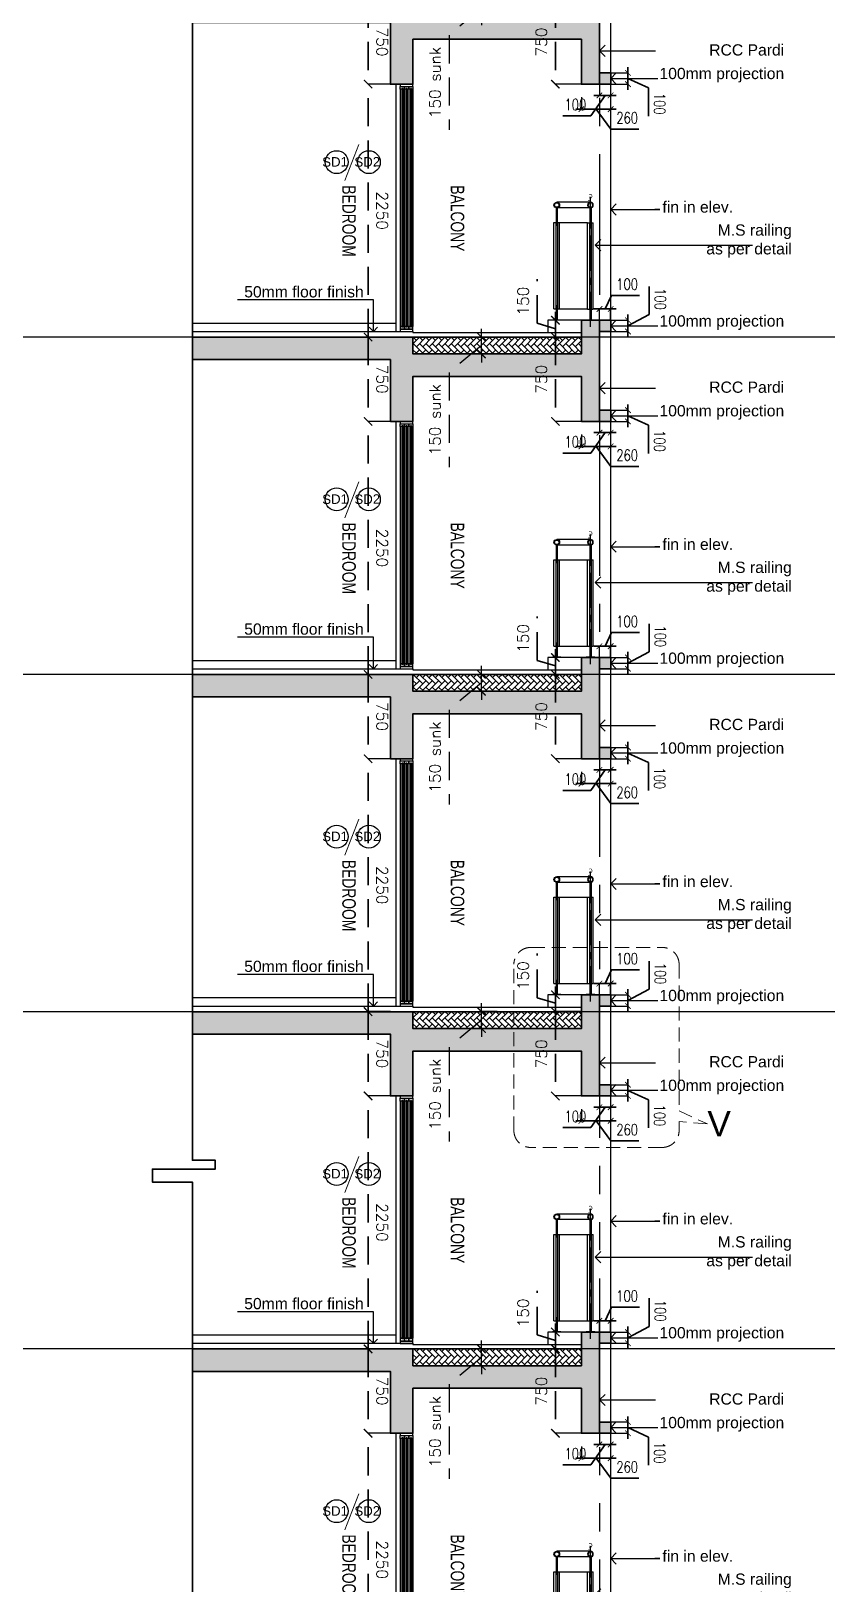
# Model space of a CAD drawing. Header units: millimetres. Extents: x 1066295 to 1300022, y -5734212 to -5454663.
# Drawn here: x 1117602 to 1124686, y -5640083 to -5626271 of the extents above; entities that cross this region are included whole.
import ezdxf
from ezdxf.enums import TextEntityAlignment as Align

# ---------------------------------------------------------------- set-up
doc = ezdxf.new("R2010")
doc.units = ezdxf.units.MM
doc.header["$LTSCALE"] = 1000
doc.header["$MEASUREMENT"] = 0
for name, pattern in [('AUDIT_D_120904163729-0', [0]), ('T9_PROFILE SECTIONS$0$AUDIT_D_120904163729-0', [0]), ('T9_PROFILE SECTIONS$0$CENTER', [2, 1.25, -0.25, 0.25, -0.25]), ('T9_PROFILE SECTIONS$0$HIDDEN', [0.375, 0.25, -0.125]), ('T9_PROFILE SECTIONS$0$HIDDEN2', [0.1875, 0.125, -0.0625]), ('T9_PROFILE SECTIONS$0$PHANTOM2', [1.25, 0.625, -0.125, 0.125, -0.125, 0.125, -0.125]), ('T9_PROFILE SECTIONS$0$T10(T7 IS SIMILAR BUT MIRROR) - DIMENSION & TEXTING$0$HIDDEN', [0.375, 0.25, -0.125]), ('T9_PROFILE SECTIONS$0$T8_PROFILE SECTIONS$0$HIDDEN', [0.375, 0.25, -0.125])]:
    doc.linetypes.add(name, pattern=pattern)
doc.layers.get('0').update_dxf_attribs({"linetype": 'AUDIT_D_120904163729-0'})
for name, color, linetype in [('T9_PROFILE SECTIONS$0$a-alu frame', 4, 'Continuous'), ('T9_PROFILE SECTIONS$0$A-BUILDING LINE TURNS HERE', 252, 'T9_PROFILE SECTIONS$0$PHANTOM2'), ('T9_PROFILE SECTIONS$0$A-DIM', 2, 'Continuous'), ('T9_PROFILE SECTIONS$0$a-ele', 8, 'Continuous'), ('T9_PROFILE SECTIONS$0$A-SUNK SLAB', 251, 'T9_PROFILE SECTIONS$0$AUDIT_D_120904163729-0'), ('T9_PROFILE SECTIONS$0$a-window', 5, 'Continuous'), ('T9_PROFILE SECTIONS$0$DETAIL TEXT', 84, 'T9_PROFILE SECTIONS$0$HIDDEN'), ('T9_PROFILE SECTIONS$0$Elev 01', 8, 'Continuous'), ('T9_PROFILE SECTIONS$0$ELEV 5', 8, 'Continuous'), ('T9_PROFILE SECTIONS$0$F.F.L', 36, 'Continuous'), ('T9_PROFILE SECTIONS$0$GLASS', 5, 'Continuous'), ('T9_PROFILE SECTIONS$0$HATCH 150', 8, 'Continuous'), ('T9_PROFILE SECTIONS$0$Leader', 2, 'T9_PROFILE SECTIONS$0$AUDIT_D_120904163729-0'), ('T9_PROFILE SECTIONS$0$LEVEL', 7, 'Continuous'), ('T9_PROFILE SECTIONS$0$T10(T7 IS SIMILAR BUT MIRROR) - DIMENSION & TEXTING$0$A-DIMENSIONS', 2, 'T9_PROFILE SECTIONS$0$T10(T7 IS SIMILAR BUT MIRROR) - DIMENSION & TEXTING$0$HIDDEN'), ('T9_PROFILE SECTIONS$0$TEXT ROOM', 7, 'Continuous'), ('T9_PROFILE SECTIONS$0$TYPICAL UNITS$0$a-door-no', 104, 'Continuous')]:
    doc.layers.add(name, color=color, linetype=linetype)
for name, color, linetype, lineweight in [('T9_PROFILE SECTIONS$0$A-DIMENSION', 2, 'Continuous', 35), ('T9_PROFILE SECTIONS$0$A-SLAB', 3, 'Continuous', 35), ('T9_PROFILE SECTIONS$0$a-Text', 4, 'Continuous', 0), ('T9_PROFILE SECTIONS$0$R0-18-10-2014-T1-1st Podium Floor Plan$0$Text', 7, 'Continuous', 0), ('T9_PROFILE SECTIONS$0$T8_PROFILE SECTIONS$0$A-DIMENSION', 2, 'Continuous', 35)]:
    doc.layers.add(name, color=color, linetype=linetype, lineweight=lineweight)
doc.styles.add('T9_PROFILE SECTIONS$0$arial', font='sanss___.ttf')
doc.styles.add('T9_PROFILE SECTIONS$0$ARIAL ARROW', font='arial.ttf')
doc.styles.add('T9_PROFILE SECTIONS$0$CLUSTER A- TOILET DETAIL$0$texts', font='simplex.shx', dxfattribs={"width": 0.75})
doc.styles.add('T9_PROFILE SECTIONS$0$Romans 1', font='romans.shx', dxfattribs={"height": 100})
doc.styles.add('T9_PROFILE SECTIONS$0$RSP_TXT 500', font='swisscl.ttf', dxfattribs={"height": 250})
doc.styles.add('T9_PROFILE SECTIONS$0$T8_PROFILE SECTIONS$0$Romans 1', font='romans.shx', dxfattribs={"height": 100})
doc.styles.add('T9_PROFILE SECTIONS$0$TYPICAL UNITS$0$LODHA STANDERD', font='sanss___.ttf')
doc.dimstyles.new('T9_PROFILE SECTIONS$0$ALPINE S', dxfattribs={"dimscale": 0, "dimtxt": 100, "dimasz": 75, "dimexe": 0, "dimexo": 0, "dimgap": 75, "dimtad": 1, "dimdec": 0, "dimzin": 0, "dimdsep": 46, "dimtxsty": 'T9_PROFILE SECTIONS$0$Romans 1', "dimblk": 'T9_PROFILE SECTIONS$0$_ArchTick', "dimcen": 0.09, "dimclrd": 256, "dimclre": 256, "dimclrt": 7, "dimadec": 0, "dimazin": 0, "dimtfac": 1, "dimtdec": 0, "dimtofl": 0, "dimtmove": 1, "dimatfit": 0, "dimldrblk": 'T9_PROFILE SECTIONS$0$_Open90', "dimfxl": 1, "dimtolj": 1, "dimtzin": 0, "dimarcsym": 0})
doc.dimstyles.new('T9_PROFILE SECTIONS$0$T8_PROFILE SECTIONS$0$ALPINE S', dxfattribs={"dimscale": 0, "dimtxt": 100, "dimasz": 75, "dimexe": 0, "dimexo": 0, "dimgap": 75, "dimtad": 1, "dimdec": 0, "dimzin": 0, "dimdsep": 46, "dimtxsty": 'T9_PROFILE SECTIONS$0$T8_PROFILE SECTIONS$0$Romans 1', "dimblk": 'T9_PROFILE SECTIONS$0$T8_PROFILE SECTIONS$0$_ArchTick', "dimcen": 0.09, "dimclrd": 256, "dimclre": 256, "dimclrt": 7, "dimadec": 0, "dimazin": 0, "dimtfac": 1, "dimtdec": 0, "dimtofl": 0, "dimtmove": 1, "dimatfit": 0, "dimldrblk": 'T9_PROFILE SECTIONS$0$T8_PROFILE SECTIONS$0$_Open90', "dimfxl": 1, "dimtolj": 1, "dimtzin": 0, "dimarcsym": 0})

# ---------------------------------------------------------------- blocks, each defined once
blk = doc.blocks.new('T9_PROFILE SECTIONS$0$A$C04612184')
at = {"layer": 'T9_PROFILE SECTIONS$0$LEVEL', "color": 8, "linetype": 'T9_PROFILE SECTIONS$0$HIDDEN2', "ltscale": 5}
for p, q in [((89.8181, 62.915), (-67.8271, 62.915)), ((89.8181, 56.915), (-67.8271, 56.915)), ((89.8181, 53.915), (-67.8271, 53.915))]:
    blk.add_line(p, q, dxfattribs=at)
at = {"layer": 'T9_PROFILE SECTIONS$0$LEVEL', "color": 1, "linetype": 'T9_PROFILE SECTIONS$0$HIDDEN2', "ltscale": 5}
blk.add_line((89.8181, 59.915), (-67.8271, 59.915), dxfattribs=at)
blk = doc.blocks.new('T9_PROFILE SECTIONS$0$_ArchTick')
at = {"color": 0, "linetype": 'ByBlock', "const_width": 0.15}
blk.add_lwpolyline([(-0.5, -0.5), (0.5, 0.5)], dxfattribs=at)
blk = doc.blocks.new('T9_PROFILE SECTIONS$0$window with railing')
at = {"layer": 'T9_PROFILE SECTIONS$0$a-ele'}
blk.add_lwpolyline([(-11245, -340864), (-11245, -338664)], dxfattribs=at)
at = {"layer": 'T9_PROFILE SECTIONS$0$a-window', "color": 250}
for p, q in [((-11395, -338709), (-11395, -340819)), ((-11382, -338709), (-11382, -340819)), ((-11372, -338709), (-11372, -340819))]:
    blk.add_line(p, q, dxfattribs=at)
at = {"layer": 'T9_PROFILE SECTIONS$0$a-window', "color": 1}
for p, q in [((-11357, -338709), (-11357, -340819)), ((-11320, -338709), (-11320, -340819)), ((-11320, -338709), (-11320, -340819)), ((-11282, -338709), (-11282, -340819))]:
    blk.add_line(p, q, dxfattribs=at)
at = {"layer": 'T9_PROFILE SECTIONS$0$a-window', "color": 5}
for p, q in [((-11344, -338709), (-11344, -340819)), ((-11334, -338709), (-11334, -340819)), ((-11307, -338709), (-11307, -340819)), ((-11297, -338709), (-11297, -340819))]:
    blk.add_line(p, q, dxfattribs=at)
at = {"layer": 'T9_PROFILE SECTIONS$0$a-window', "color": 4}
for points in [[(-11395, -338684), (-11395, -338664), (-11282, -338664), (-11282, -338684)], [(-11372, -338709), (-11357, -338709), (-11357, -338684), (-11395, -338684), (-11395, -338709), (-11382, -338709), (-11382, -338703), (-11372, -338703)], [(-11334, -338709), (-11320, -338709), (-11320, -338684), (-11357, -338684), (-11357, -338709), (-11344, -338709), (-11344, -338703), (-11334, -338703)], [(-11297, -338709), (-11282, -338709), (-11282, -338684), (-11320, -338684), (-11320, -338709), (-11307, -338709), (-11307, -338703), (-11297, -338703)], [(-11372, -340819), (-11357, -340819), (-11357, -340844), (-11395, -340844), (-11395, -340819), (-11382, -340819), (-11382, -340825), (-11372, -340825)], [(-11395, -340864), (-11395, -340844), (-11282, -340844), (-11282, -340864)], [(-11334, -340819), (-11320, -340819), (-11320, -340844), (-11357, -340844), (-11357, -340819), (-11344, -340819), (-11344, -340825), (-11334, -340825)], [(-11297, -340819), (-11282, -340819), (-11282, -340844), (-11320, -340844), (-11320, -340819), (-11307, -340819), (-11307, -340825), (-11297, -340825)]]:
    blk.add_lwpolyline(points, close=True, dxfattribs=at)
blk = doc.blocks.new('T9_PROFILE SECTIONS$0$A$C6E3644B4')
at = {"layer": 'T9_PROFILE SECTIONS$0$A-DIM', "ltscale": 0.7}
h = blk.add_hatch(color=8, dxfattribs=at)
edge = h.paths.add_edge_path()
edge.add_arc((0, 1025), 25, 0, 360)
edge = h.paths.add_edge_path(flags=17)
edge.add_arc((0, 1025), 20, 0, 360)
for points in [[(6, 869), (-6, 869), (-6, 844), (6, 844)], [(6, 130), (-6, 130), (-6, 105), (6, 105)]]:
    blk.add_hatch(color=8, dxfattribs=at).paths.add_polyline_path(points)
for p, q in [((-5, 1000), (-5, 868)), ((5, 1000), (5, 868)), ((25, 868), (-25, 868)), ((-25, 100), (-25, 868)), ((25, 100), (25, 868)), ((25, 100), (-25, 100)), ((-5, 100), (-5, 5)), ((5, 100), (5, 5))]:
    blk.add_line(p, q, dxfattribs=at)
at = {"layer": 'T9_PROFILE SECTIONS$0$A-DIM', "color": 5, "linetype": 'T9_PROFILE SECTIONS$0$CENTER', "ltscale": 0.25}
blk.add_line((0, -59), (0, 1095), dxfattribs=at)
at = {"layer": 'T9_PROFILE SECTIONS$0$A-DIM', "ltscale": 0.7}
blk.add_lwpolyline([(38, 5), (-38, 5), (-38, 0), (38, 0)], close=True, dxfattribs=at)
for radius in [25, 20]:
    blk.add_circle((0, 1025), radius, dxfattribs=at)
at = {"layer": 'T9_PROFILE SECTIONS$0$GLASS', "ltscale": 0.7}
for points in [[(-6, 868), (-6, 844), (6, 844), (6, 868)], [(-6, 105), (6, 105), (6, 868), (-6, 868)], [(-6, 130), (-6, 105), (6, 105), (6, 130)]]:
    blk.add_lwpolyline(points, close=True, dxfattribs=at)
at = {"layer": 'T9_PROFILE SECTIONS$0$DETAIL TEXT', "color": 0, "char_height": 40, "width": 489.25, "attachment_point": 1, "style": 'T9_PROFILE SECTIONS$0$arial'}
for s, insert in [('{\\fCalibri|b0|i0|c0|p34;C}', (-18, 1123)), ('{\\fCalibri|b0|i0|c0|p34;L}', (-3, 1101))]:
    blk.add_mtext(s, dxfattribs=dict(at, insert=insert))
blk = doc.blocks.new('*D218')
at = {"layer": 'T9_PROFILE SECTIONS$0$A-DIMENSION', "linetype": 'T9_PROFILE SECTIONS$0$HIDDEN', "lineweight": -2, "transparency": 16777216}
for p, q in [((1323372, -5676244), (1323372, -5676045)), ((1325622, -5676244), (1325622, -5676045))]:
    blk.add_line(p, q, dxfattribs=at)
at = {"layer": 'T9_PROFILE SECTIONS$0$A-DIMENSION', "linetype": 'T9_PROFILE SECTIONS$0$HIDDEN', "transparency": 16777216}
blk.add_line((1323372, -5676045), (1325622, -5676045), dxfattribs=at)
at = {"layer": 'T9_PROFILE SECTIONS$0$A-DIMENSION', "linetype": 'ByBlock', "transparency": 16777216, "xscale": 75, "yscale": 75, "zscale": 75, "rotation": 180}
blk.add_blockref('T9_PROFILE SECTIONS$0$_ArchTick', (1323372, -5676045), dxfattribs=at)
at = {"layer": 'T9_PROFILE SECTIONS$0$A-DIMENSION', "linetype": 'ByBlock', "transparency": 16777216, "xscale": 75, "yscale": 75, "zscale": 75}
blk.add_blockref('T9_PROFILE SECTIONS$0$_ArchTick', (1325622, -5676045), dxfattribs=at)
at = {"layer": 'T9_PROFILE SECTIONS$0$A-DIMENSION', "color": 7, "linetype": 'ByBlock', "transparency": 16777216, "insert": (1324497, -5676170), "char_height": 100, "attachment_point": 5, "rotation": 180, "style": 'T9_PROFILE SECTIONS$0$Romans 1'}
blk.add_mtext('\\A1;2250', dxfattribs=at)
blk = doc.blocks.new('T9_PROFILE SECTIONS$0$_Open90')
at = {"color": 0, "linetype": 'ByBlock', "lineweight": -2}
for p, q in [((0, 0), (-1, 0)), ((-0.5, 0.5), (0, 0)), ((0, 0), (-0.5, -0.5))]:
    blk.add_line(p, q, dxfattribs=at)
blk = doc.blocks.new('*D219')
at = {"layer": 'T9_PROFILE SECTIONS$0$A-DIMENSION', "linetype": 'T9_PROFILE SECTIONS$0$HIDDEN', "lineweight": -2, "transparency": 16777216}
for p, q in [((1322622, -5676244), (1322622, -5676045)), ((1323372, -5676244), (1323372, -5676045))]:
    blk.add_line(p, q, dxfattribs=at)
at = {"layer": 'T9_PROFILE SECTIONS$0$A-DIMENSION', "linetype": 'T9_PROFILE SECTIONS$0$HIDDEN', "transparency": 16777216}
blk.add_line((1323372, -5676045), (1322622, -5676045), dxfattribs=at)
at = {"layer": 'T9_PROFILE SECTIONS$0$A-DIMENSION', "linetype": 'ByBlock', "transparency": 16777216, "xscale": 75, "yscale": 75, "zscale": 75, "rotation": 180}
blk.add_blockref('T9_PROFILE SECTIONS$0$_ArchTick', (1322622, -5676045), dxfattribs=at)
at = {"layer": 'T9_PROFILE SECTIONS$0$A-DIMENSION', "linetype": 'ByBlock', "transparency": 16777216, "xscale": 75, "yscale": 75, "zscale": 75}
blk.add_blockref('T9_PROFILE SECTIONS$0$_ArchTick', (1323372, -5676045), dxfattribs=at)
at = {"layer": 'T9_PROFILE SECTIONS$0$A-DIMENSION', "color": 7, "linetype": 'ByBlock', "transparency": 16777216, "insert": (1322997, -5676170), "char_height": 100, "attachment_point": 5, "rotation": 180, "style": 'T9_PROFILE SECTIONS$0$Romans 1'}
blk.add_mtext('\\A1;750', dxfattribs=at)
blk = doc.blocks.new('T9_PROFILE SECTIONS$0$TYPICAL UNITS$0$B-flat-33')
at = {"layer": 'T9_PROFILE SECTIONS$0$TYPICAL UNITS$0$a-door-no'}
blk.add_ellipse((14108, 1402), major_axis=(0, -181), ratio=0.999989, dxfattribs=at)
at = {"layer": 'T9_PROFILE SECTIONS$0$TYPICAL UNITS$0$a-door-no', "style": 'T9_PROFILE SECTIONS$0$TYPICAL UNITS$0$LODHA STANDERD', "oblique": 0, "width": 0.999989}
blk.add_attdef('OP1', text='', height=150, rotation=0.7592, dxfattribs=at).set_placement((14117, 1332), align=Align.CENTER)
blk = doc.blocks.new('*D220')
at = {"layer": 'T9_PROFILE SECTIONS$0$A-DIMENSION', "linetype": 'T9_PROFILE SECTIONS$0$HIDDEN', "lineweight": -2, "transparency": 16777216}
for p, q in [((1322622, -5677944), (1322622, -5677712)), ((1323372, -5677944), (1323372, -5677712))]:
    blk.add_line(p, q, dxfattribs=at)
at = {"layer": 'T9_PROFILE SECTIONS$0$A-DIMENSION', "linetype": 'T9_PROFILE SECTIONS$0$HIDDEN', "transparency": 16777216}
blk.add_line((1323372, -5677712), (1322622, -5677712), dxfattribs=at)
at = {"layer": 'T9_PROFILE SECTIONS$0$A-DIMENSION', "linetype": 'ByBlock', "transparency": 16777216, "xscale": 75, "yscale": 75, "zscale": 75, "rotation": 180}
blk.add_blockref('T9_PROFILE SECTIONS$0$_ArchTick', (1322622, -5677712), dxfattribs=at)
at = {"layer": 'T9_PROFILE SECTIONS$0$A-DIMENSION', "linetype": 'ByBlock', "transparency": 16777216, "xscale": 75, "yscale": 75, "zscale": 75}
blk.add_blockref('T9_PROFILE SECTIONS$0$_ArchTick', (1323372, -5677712), dxfattribs=at)
at = {"layer": 'T9_PROFILE SECTIONS$0$A-DIMENSION', "color": 7, "linetype": 'ByBlock', "transparency": 16777216, "insert": (1322997, -5677587), "char_height": 100, "attachment_point": 5, "style": 'T9_PROFILE SECTIONS$0$Romans 1'}
blk.add_mtext('\\A1;750', dxfattribs=at)
blk = doc.blocks.new('T9_PROFILE SECTIONS$0$T8_PROFILE SECTIONS$0$_ArchTick')
at = {"color": 0, "linetype": 'ByBlock', "const_width": 0.15}
blk.add_lwpolyline([(-0.5, -0.5), (0.5, 0.5)], dxfattribs=at)
blk = doc.blocks.new('*D221')
at = {"layer": 'T9_PROFILE SECTIONS$0$T8_PROFILE SECTIONS$0$A-DIMENSION', "linetype": 'T9_PROFILE SECTIONS$0$T8_PROFILE SECTIONS$0$HIDDEN', "lineweight": -2, "transparency": 16777216}
for p, q in [((1323522, -5678104), (1323622, -5678104)), ((1323522, -5678204), (1323622, -5678204))]:
    blk.add_line(p, q, dxfattribs=at)
at = {"layer": 'T9_PROFILE SECTIONS$0$T8_PROFILE SECTIONS$0$A-DIMENSION', "linetype": 'T9_PROFILE SECTIONS$0$T8_PROFILE SECTIONS$0$HIDDEN', "transparency": 16777216}
for p, q in [((1323622, -5678104), (1323622, -5678054)), ((1323622, -5678204), (1323622, -5678104)), ((1323622, -5678154), (1323743, -5678212)), ((1323622, -5678204), (1323622, -5678254)), ((1323743, -5678212), (1323743, -5678491))]:
    blk.add_line(p, q, dxfattribs=at)
at = {"layer": 'T9_PROFILE SECTIONS$0$T8_PROFILE SECTIONS$0$A-DIMENSION', "linetype": 'ByBlock', "transparency": 16777216, "xscale": 50, "yscale": 50, "zscale": 50}
for p, rotation in [((1323622, -5678104), 270), ((1323622, -5678204), 90.00000000000001)]:
    blk.add_blockref('T9_PROFILE SECTIONS$0$T8_PROFILE SECTIONS$0$_ArchTick', p, dxfattribs=dict(at, rotation=rotation))
at = {"layer": 'T9_PROFILE SECTIONS$0$T8_PROFILE SECTIONS$0$A-DIMENSION', "color": 7, "linetype": 'ByBlock', "transparency": 16777216, "insert": (1323843, -5678351), "char_height": 100, "attachment_point": 5, "rotation": 270, "style": 'T9_PROFILE SECTIONS$0$CLUSTER A- TOILET DETAIL$0$texts'}
blk.add_mtext('\\A1;100', dxfattribs=at)
blk = doc.blocks.new('T9_PROFILE SECTIONS$0$T8_PROFILE SECTIONS$0$_Open90')
at = {"color": 0, "linetype": 'ByBlock', "lineweight": -2}
for p, q in [((0, 0), (-1, 0)), ((-0.5, 0.5), (0, 0)), ((0, 0), (-0.5, -0.5))]:
    blk.add_line(p, q, dxfattribs=at)
blk = doc.blocks.new('*D222')
at = {"layer": 'T9_PROFILE SECTIONS$0$T8_PROFILE SECTIONS$0$A-DIMENSION', "linetype": 'T9_PROFILE SECTIONS$0$T8_PROFILE SECTIONS$0$HIDDEN', "lineweight": -2, "transparency": 16777216}
for p, q in [((1323422, -5678204), (1323422, -5678358)), ((1323522, -5678204), (1323522, -5678358))]:
    blk.add_line(p, q, dxfattribs=at)
at = {"layer": 'T9_PROFILE SECTIONS$0$T8_PROFILE SECTIONS$0$A-DIMENSION', "linetype": 'T9_PROFILE SECTIONS$0$T8_PROFILE SECTIONS$0$HIDDEN', "transparency": 16777216}
for p, q in [((1323422, -5678358), (1323372, -5678358)), ((1323522, -5678358), (1323422, -5678358)), ((1323472, -5678358), (1323572, -5678546)), ((1323522, -5678358), (1323572, -5678358)), ((1323572, -5678546), (1323851, -5678546))]:
    blk.add_line(p, q, dxfattribs=at)
at = {"layer": 'T9_PROFILE SECTIONS$0$T8_PROFILE SECTIONS$0$A-DIMENSION', "linetype": 'ByBlock', "transparency": 16777216, "xscale": 50, "yscale": 50, "zscale": 50}
blk.add_blockref('T9_PROFILE SECTIONS$0$T8_PROFILE SECTIONS$0$_ArchTick', (1323422, -5678358), dxfattribs=at)
at = {"layer": 'T9_PROFILE SECTIONS$0$T8_PROFILE SECTIONS$0$A-DIMENSION', "linetype": 'ByBlock', "transparency": 16777216, "xscale": 50, "yscale": 50, "zscale": 50, "rotation": 180}
blk.add_blockref('T9_PROFILE SECTIONS$0$T8_PROFILE SECTIONS$0$_ArchTick', (1323522, -5678358), dxfattribs=at)
at = {"layer": 'T9_PROFILE SECTIONS$0$T8_PROFILE SECTIONS$0$A-DIMENSION', "color": 7, "linetype": 'ByBlock', "transparency": 16777216, "insert": (1323711, -5678646), "char_height": 100, "attachment_point": 5, "rotation": 180, "style": 'T9_PROFILE SECTIONS$0$CLUSTER A- TOILET DETAIL$0$texts'}
blk.add_mtext('\\A1;100', dxfattribs=at)
blk = doc.blocks.new('*D223')
at = {"layer": 'T9_PROFILE SECTIONS$0$T8_PROFILE SECTIONS$0$A-DIMENSION', "linetype": 'T9_PROFILE SECTIONS$0$T8_PROFILE SECTIONS$0$HIDDEN', "transparency": 16777216}
for p, q in [((1322340, -5678029), (1322340, -5677750)), ((1322522, -5678154), (1322340, -5678029)), ((1322522, -5678104), (1322522, -5678054)), ((1322522, -5678204), (1322522, -5678104)), ((1322522, -5678204), (1322522, -5678254))]:
    blk.add_line(p, q, dxfattribs=at)
at = {"layer": 'T9_PROFILE SECTIONS$0$T8_PROFILE SECTIONS$0$A-DIMENSION', "linetype": 'T9_PROFILE SECTIONS$0$T8_PROFILE SECTIONS$0$HIDDEN', "lineweight": -2, "transparency": 16777216}
for p, q in [((1322622, -5678104), (1322522, -5678104)), ((1322622, -5678204), (1322522, -5678204))]:
    blk.add_line(p, q, dxfattribs=at)
at = {"layer": 'T9_PROFILE SECTIONS$0$T8_PROFILE SECTIONS$0$A-DIMENSION', "linetype": 'ByBlock', "transparency": 16777216, "xscale": 50, "yscale": 50, "zscale": 50}
for p, rotation in [((1322522, -5678104), 270), ((1322522, -5678204), 90.00000000000001)]:
    blk.add_blockref('T9_PROFILE SECTIONS$0$T8_PROFILE SECTIONS$0$_ArchTick', p, dxfattribs=dict(at, rotation=rotation))
at = {"layer": 'T9_PROFILE SECTIONS$0$T8_PROFILE SECTIONS$0$A-DIMENSION', "color": 7, "linetype": 'ByBlock', "transparency": 16777216, "insert": (1322440, -5677890), "char_height": 100, "attachment_point": 5, "rotation": 270, "style": 'T9_PROFILE SECTIONS$0$CLUSTER A- TOILET DETAIL$0$texts'}
blk.add_mtext('\\A1;100', dxfattribs=at)
blk = doc.blocks.new('*D224')
at = {"layer": 'T9_PROFILE SECTIONS$0$T8_PROFILE SECTIONS$0$A-DIMENSION', "linetype": 'T9_PROFILE SECTIONS$0$T8_PROFILE SECTIONS$0$HIDDEN', "lineweight": -2, "transparency": 16777216}
for p, q in [((1322622, -5678204), (1322622, -5678358)), ((1322722, -5678204), (1322722, -5678358))]:
    blk.add_line(p, q, dxfattribs=at)
at = {"layer": 'T9_PROFILE SECTIONS$0$T8_PROFILE SECTIONS$0$A-DIMENSION', "linetype": 'T9_PROFILE SECTIONS$0$T8_PROFILE SECTIONS$0$HIDDEN', "transparency": 16777216}
for p, q in [((1322622, -5678358), (1322572, -5678358)), ((1322672, -5678358), (1322588, -5678540)), ((1322622, -5678358), (1322722, -5678358)), ((1322722, -5678358), (1322772, -5678358)), ((1322588, -5678540), (1322309, -5678540))]:
    blk.add_line(p, q, dxfattribs=at)
at = {"layer": 'T9_PROFILE SECTIONS$0$T8_PROFILE SECTIONS$0$A-DIMENSION', "linetype": 'ByBlock', "transparency": 16777216, "xscale": 50, "yscale": 50, "zscale": 50}
blk.add_blockref('T9_PROFILE SECTIONS$0$T8_PROFILE SECTIONS$0$_ArchTick', (1322622, -5678358), dxfattribs=at)
at = {"layer": 'T9_PROFILE SECTIONS$0$T8_PROFILE SECTIONS$0$A-DIMENSION', "linetype": 'ByBlock', "transparency": 16777216, "xscale": 50, "yscale": 50, "zscale": 50, "rotation": 180}
blk.add_blockref('T9_PROFILE SECTIONS$0$T8_PROFILE SECTIONS$0$_ArchTick', (1322722, -5678358), dxfattribs=at)
at = {"layer": 'T9_PROFILE SECTIONS$0$T8_PROFILE SECTIONS$0$A-DIMENSION', "color": 7, "linetype": 'ByBlock', "transparency": 16777216, "insert": (1322448, -5678640), "char_height": 100, "attachment_point": 5, "rotation": 180, "style": 'T9_PROFILE SECTIONS$0$CLUSTER A- TOILET DETAIL$0$texts'}
blk.add_mtext('\\A1;100', dxfattribs=at)
blk = doc.blocks.new('*D216')
at = {"layer": 'T9_PROFILE SECTIONS$0$A-DIMENSION', "linetype": 'T9_PROFILE SECTIONS$0$HIDDEN', "transparency": 16777216}
for p, q in [((1323447, -5677712), (1323496, -5677550)), ((1323496, -5677550), (1323888, -5677550)), ((1323372, -5677712), (1323297, -5677712)), ((1323372, -5677712), (1323522, -5677712)), ((1323522, -5677712), (1323597, -5677712))]:
    blk.add_line(p, q, dxfattribs=at)
at = {"layer": 'T9_PROFILE SECTIONS$0$A-DIMENSION', "linetype": 'T9_PROFILE SECTIONS$0$HIDDEN', "lineweight": -2, "transparency": 16777216}
for p, q in [((1323372, -5677944), (1323372, -5677712)), ((1323522, -5677944), (1323522, -5677712))]:
    blk.add_line(p, q, dxfattribs=at)
at = {"layer": 'T9_PROFILE SECTIONS$0$A-DIMENSION', "linetype": 'ByBlock', "transparency": 16777216, "xscale": 75, "yscale": 75, "zscale": 75}
blk.add_blockref('T9_PROFILE SECTIONS$0$_ArchTick', (1323372, -5677712), dxfattribs=at)
at = {"layer": 'T9_PROFILE SECTIONS$0$A-DIMENSION', "linetype": 'ByBlock', "transparency": 16777216, "xscale": 75, "yscale": 75, "zscale": 75, "rotation": 180}
blk.add_blockref('T9_PROFILE SECTIONS$0$_ArchTick', (1323522, -5677712), dxfattribs=at)
at = {"layer": 'T9_PROFILE SECTIONS$0$A-DIMENSION', "color": 7, "linetype": 'ByBlock', "transparency": 16777216, "insert": (1323692, -5677425), "char_height": 100, "attachment_point": 5, "style": 'T9_PROFILE SECTIONS$0$Romans 1'}
blk.add_mtext('\\A1;150', dxfattribs=at)
blk = doc.blocks.new('*D217')
at = {"layer": 'T9_PROFILE SECTIONS$0$T10(T7 IS SIMILAR BUT MIRROR) - DIMENSION & TEXTING$0$A-DIMENSIONS', "lineweight": -2, "transparency": 16777216}
for p, q in [((1323057, -5676766), (1322216, -5676766)), ((1323297, -5677054), (1323057, -5676766)), ((1323222, -5677054), (1323147, -5677054)), ((1323222, -5677054), (1323372, -5677054)), ((1323372, -5677054), (1323447, -5677054))]:
    blk.add_line(p, q, dxfattribs=at)
at = {"layer": 'T9_PROFILE SECTIONS$0$T10(T7 IS SIMILAR BUT MIRROR) - DIMENSION & TEXTING$0$A-DIMENSIONS', "linetype": 'T9_PROFILE SECTIONS$0$HIDDEN', "lineweight": -2, "transparency": 16777216}
for p, q in [((1323222, -5677194), (1323222, -5677054)), ((1323372, -5677194), (1323372, -5677054))]:
    blk.add_line(p, q, dxfattribs=at)
at = {"layer": 'T9_PROFILE SECTIONS$0$T10(T7 IS SIMILAR BUT MIRROR) - DIMENSION & TEXTING$0$A-DIMENSIONS', "linetype": 'ByBlock', "lineweight": -2, "transparency": 16777216, "xscale": 75, "yscale": 75, "zscale": 75}
blk.add_blockref('T9_PROFILE SECTIONS$0$_ArchTick', (1323222, -5677054), dxfattribs=at)
at = {"layer": 'T9_PROFILE SECTIONS$0$T10(T7 IS SIMILAR BUT MIRROR) - DIMENSION & TEXTING$0$A-DIMENSIONS', "linetype": 'ByBlock', "lineweight": -2, "transparency": 16777216, "xscale": 75, "yscale": 75, "zscale": 75, "rotation": 180}
blk.add_blockref('T9_PROFILE SECTIONS$0$_ArchTick', (1323372, -5677054), dxfattribs=at)
at = {"layer": 'T9_PROFILE SECTIONS$0$T10(T7 IS SIMILAR BUT MIRROR) - DIMENSION & TEXTING$0$A-DIMENSIONS', "color": 7, "linetype": 'ByBlock', "transparency": 16777216, "insert": (1322636, -5676641), "char_height": 100, "attachment_point": 5, "style": 'T9_PROFILE SECTIONS$0$Romans 1', "bg_fill": 3, "box_fill_scale": 1.25, "bg_fill_color": 256, "bg_fill_true_color": 13158600, "bg_fill_transparency": 0}
blk.add_mtext('\\A1;150 sunk', dxfattribs=at)
blk = doc.blocks.new('*D225')
at = {"layer": 'T9_PROFILE SECTIONS$0$T8_PROFILE SECTIONS$0$A-DIMENSION', "linetype": 'T9_PROFILE SECTIONS$0$T8_PROFILE SECTIONS$0$HIDDEN', "transparency": 16777216}
for p, q in [((1325400, -5677944), (1325400, -5677894)), ((1325400, -5678204), (1325400, -5677944)), ((1325400, -5678074), (1325222, -5678205)), ((1325222, -5678205), (1325222, -5678498)), ((1325400, -5678204), (1325400, -5678254))]:
    blk.add_line(p, q, dxfattribs=at)
at = {"layer": 'T9_PROFILE SECTIONS$0$T8_PROFILE SECTIONS$0$A-DIMENSION', "linetype": 'T9_PROFILE SECTIONS$0$T8_PROFILE SECTIONS$0$HIDDEN', "lineweight": -2, "transparency": 16777216}
for p, q in [((1325505, -5677944), (1325400, -5677944)), ((1325505, -5678204), (1325400, -5678204))]:
    blk.add_line(p, q, dxfattribs=at)
at = {"layer": 'T9_PROFILE SECTIONS$0$T8_PROFILE SECTIONS$0$A-DIMENSION', "linetype": 'ByBlock', "transparency": 16777216, "xscale": 50, "yscale": 50, "zscale": 50}
for p, rotation in [((1325400, -5677944), 270), ((1325400, -5678204), 90.00000000000001)]:
    blk.add_blockref('T9_PROFILE SECTIONS$0$T8_PROFILE SECTIONS$0$_ArchTick', p, dxfattribs=dict(at, rotation=rotation))
at = {"layer": 'T9_PROFILE SECTIONS$0$T8_PROFILE SECTIONS$0$A-DIMENSION', "color": 7, "linetype": 'ByBlock', "transparency": 16777216, "insert": (1325322, -5678351), "char_height": 100, "attachment_point": 5, "rotation": 270, "style": 'T9_PROFILE SECTIONS$0$CLUSTER A- TOILET DETAIL$0$texts'}
blk.add_mtext('\\A1;260', dxfattribs=at)
blk = doc.blocks.new('T9_PROFILE SECTIONS$0$87i')
at = {"layer": 'T9_PROFILE SECTIONS$0$A-SUNK SLAB', "linetype": 'ByBlock'}
h = blk.add_hatch(dxfattribs=at)
h.set_pattern_fill('AR-HBONE', color=256, scale=10, angle=-90)
h.set_pattern_definition([(45, (-2e-09, 3890.655), (8e-15, 56.5685425), [120, -40]), (135, (28.284, 3918.94), (8e-15, 56.5685425), [120, -40])])
h.paths.add_polyline_path([(1323221.8, -5677944.4), (1323221.8, -5676444.4), (1323371.8, -5676444.4), (1323371.8, -5677944.4)])
at = {"layer": 'T9_PROFILE SECTIONS$0$Elev 01', "ltscale": 0.7}
for points in [[(1323651.8, -5677730.3), (1323626.8, -5677730.3), (1323626.8, -5677718.3), (1323651.8, -5677718.3)], [(1324390.5, -5677730.3), (1324365.5, -5677730.3), (1324365.5, -5677718.3), (1324390.5, -5677718.3)]]:
    blk.add_hatch(color=8, dxfattribs=at).paths.add_polyline_path(points)
h = blk.add_hatch(color=8, dxfattribs=at)
edge = h.paths.add_edge_path(flags=16)
edge.add_arc((1324546.8, -5677724.4), 20, -540, -180, ccw=False)
edge = h.paths.add_edge_path()
edge.add_arc((1324546.8, -5677724.4), 25, -540, -180, ccw=False)
at = {"layer": 'T9_PROFILE SECTIONS$0$HATCH 150'}
h = blk.add_hatch(color=8, dxfattribs=at)
h.dxf.hatch_style = 1
h.paths.add_polyline_path([(1323521.8, -5677944.4), (1323371.8, -5677944.4), (1323221.8, -5677944.4), (1323221.8, -5676444.4), (1323371.8, -5676444.4), (1323371.8, -5674481), (1323171.8, -5674481), (1323171.8, -5676244.4), (1322621.8, -5676244.4), (1322621.8, -5676444.4), (1323021.8, -5676444.4), (1323021.8, -5677944.4), (1322621.8, -5677944.4), (1322621.8, -5678104.4), (1323521.8, -5678104.4)])
h = blk.add_hatch(dxfattribs=at)
h.set_pattern_fill('AR-SAND', color=8, scale=10, angle=-90)
h.set_pattern_definition([(37.5, (-7656.884, 3890.655), (-0.62993358, 19.26823769), [0, -15.2, 0, -17, 0, -16.25]), (7.5, (-7656.884, 3890.655), (17.69776705, 28.22146065), [0, -8.2, 0, -13.7, 0, -5.25]), (327.5, (-7669.184, 3890.655), (31.141418618, 0.056590535), [0, -5, 0, -18, 0, -23.5]), (317.5, (-7669.184, 3890.655), (30.06126605, 8.77675565), [0, -2.5, 0, -11.8, 0, -13.5])])
h.paths.add_polyline_path([(1322721.8, -5678104.4), (1322721.8, -5678204.4), (1322621.8, -5678204.4), (1322621.8, -5678104.4)])
h.paths.add_polyline_path([(1323421.8, -5678104.4), (1323421.8, -5678204.4), (1323521.8, -5678204.4), (1323521.8, -5678104.4)])
at = {"layer": 'T9_PROFILE SECTIONS$0$A-SLAB', "linetype": 'ByBlock'}
for points in [[(1323521.8, -5677944.4), (1323371.8, -5677944.4), (1323221.8, -5677944.4), (1323221.8, -5676444.4), (1323371.8, -5676444.4), (1323371.8, -5674481), (1323171.8, -5674481), (1323171.8, -5676244.4), (1322621.8, -5676244.4), (1322621.8, -5676444.4), (1323021.8, -5676444.4), (1323021.8, -5677944.4), (1322621.8, -5677944.4), (1322621.8, -5678104.4), (1323521.8, -5678104.4)], [(1322721.8, -5678104.4), (1322721.8, -5678204.4), (1322621.8, -5678204.4), (1322621.8, -5678104.4)], [(1323421.8, -5678104.4), (1323421.8, -5678204.4), (1323521.8, -5678204.4), (1323521.8, -5678104.4)]]:
    blk.add_lwpolyline(points, close=True, dxfattribs=at)
at = {"layer": 'T9_PROFILE SECTIONS$0$A-SUNK SLAB', "linetype": 'ByBlock'}
blk.add_lwpolyline([(1323221.8, -5677944.4), (1323221.8, -5676444.4), (1323371.8, -5676444.4), (1323371.8, -5677944.4)], close=True, dxfattribs=at)
at = {"layer": 'T9_PROFILE SECTIONS$0$Elev 01', "ltscale": 0.7}
for p, q in [((1323622.2, -5677719.4), (1323526.8, -5677719.4)), ((1323622.2, -5677729.4), (1323526.8, -5677729.4)), ((1323622.2, -5677699.4), (1324390.2, -5677699.4)), ((1323622.2, -5677699.4), (1323622.2, -5677749.4)), ((1323622.2, -5677749.4), (1324390.2, -5677749.4)), ((1323622.2, -5677749.4), (1323622.2, -5677999.4)), ((1324390.2, -5677699.4), (1324390.2, -5677749.4)), ((1324521.9, -5677719.4), (1324390.2, -5677719.4)), ((1324521.9, -5677729.4), (1324390.2, -5677729.4)), ((1324390.2, -5677749.4), (1324390.2, -5677999.4)), ((1324521.8, -5678024.4), (1324521.8, -5677724.4)), ((1324571.8, -5678024.4), (1324571.8, -5677724.4))]:
    blk.add_line(p, q, dxfattribs=at)
at = {"layer": 'T9_PROFILE SECTIONS$0$Elev 01', "linetype": 'ByBlock'}
blk.add_lwpolyline([(1323521.8, -5677944.4), (1323521.8, -5677644.4), (1323411.8, -5677644.4)], dxfattribs=at)
at = {"layer": 'T9_PROFILE SECTIONS$0$Elev 01', "ltscale": 0.7}
for points in [[(1323526.8, -5677686.9), (1323526.8, -5677761.9), (1323521.8, -5677761.9), (1323521.8, -5677686.9)], [(1323626.8, -5677730.3), (1323626.8, -5677718.3), (1324390.2, -5677718.3), (1324390.2, -5677730.3)], [(1323651.8, -5677730.3), (1323626.8, -5677730.3), (1323626.8, -5677718.3), (1323651.8, -5677718.3)], [(1324390.2, -5677730.3), (1324365.5, -5677730.3), (1324365.5, -5677718.3), (1324390.2, -5677718.3)]]:
    blk.add_lwpolyline(points, close=True, dxfattribs=at)
for radius in [25, 20]:
    blk.add_circle((1324546.8, -5677724.4), radius, dxfattribs=at)
at = {"layer": 'T9_PROFILE SECTIONS$0$ELEV 5', "ltscale": 0.7}
for p, q in [((1322721.8, -5678204.4), (1323421.8, -5678204.4)), ((1323521.8, -5678204.4), (1325621.8, -5678204.4))]:
    blk.add_line(p, q, dxfattribs=at)
at = {"layer": 'T9_PROFILE SECTIONS$0$F.F.L', "linetype": 'Continuous', "ltscale": 0.1}
blk.add_lwpolyline([(1323421.8, -5674481), (1323421.8, -5676444.4), (1323411.8, -5676444.4), (1323411.8, -5677944.4)], dxfattribs=at)
at = {"layer": 'T9_PROFILE SECTIONS$0$F.F.L', "color": 8, "linetype": 'Continuous', "ltscale": 0.1}
blk.add_lwpolyline([(1323496.8, -5674481), (1323496.8, -5676294.4)], dxfattribs=at)
at = {"layer": 'T9_PROFILE SECTIONS$0$R0-18-10-2014-T1-1st Podium Floor Plan$0$Text'}
blk.add_line((1324764, -5675838.8), (1325083.8, -5675962), dxfattribs=at)
at = {"layer": 'T9_PROFILE SECTIONS$0$T10(T7 IS SIMILAR BUT MIRROR) - DIMENSION & TEXTING$0$A-DIMENSIONS', "linetype": 'ByBlock'}
blk.add_lwpolyline([(1323411.8, -5677944.4), (1323521.8, -5677944.4), (1323521.8, -5678104.4)], dxfattribs=at)
at = {"layer": 'T9_PROFILE SECTIONS$0$a-alu frame', "linetype": 'Continuous', "xscale": -1, "rotation": 270}
blk.add_blockref('T9_PROFILE SECTIONS$0$window with railing', (1664285.5, -5665049.5, 0), dxfattribs=at)
at = {"layer": 'T9_PROFILE SECTIONS$0$A-SLAB', "linetype": 'ByBlock', "xscale": -1, "rotation": 270}
blk.add_blockref('T9_PROFILE SECTIONS$0$A$C6E3644B4', (1323521.8, -5678024.4), dxfattribs=at)
at = {"layer": 'T9_PROFILE SECTIONS$0$TEXT ROOM', "ltscale": 0.1}
ref = blk.add_blockref('T9_PROFILE SECTIONS$0$TYPICAL UNITS$0$B-flat-33', (1324139.8, -5667829.8), dxfattribs=dict(at, xscale=0.5625, yscale=0.5625, zscale=0.5625, rotation=270))
ref.add_attrib('OP1', 'SD1', dxfattribs={"layer": 'T9_PROFILE SECTIONS$0$TYPICAL UNITS$0$a-door-no', "height": 84.37, "rotation": 270.75922, "style": 'T9_PROFILE SECTIONS$0$TYPICAL UNITS$0$LODHA STANDERD', "oblique": 0.00002, "width": 0.999989}).set_placement((1324888.5, -5675751.8), align=Align.CENTER)
ref = blk.add_blockref('T9_PROFILE SECTIONS$0$TYPICAL UNITS$0$B-flat-33', (1324139.8, -5668116.4), dxfattribs=dict(at, xscale=0.5625, yscale=0.5625, zscale=0.5625, rotation=270))
ref.add_attrib('OP1', 'SD2', dxfattribs={"layer": 'T9_PROFILE SECTIONS$0$TYPICAL UNITS$0$a-door-no', "height": 84.37, "rotation": 270.75922, "style": 'T9_PROFILE SECTIONS$0$TYPICAL UNITS$0$LODHA STANDERD', "oblique": 0.00002, "width": 0.999989}).set_placement((1324888.5, -5676038.4), align=Align.CENTER)
at = {"layer": 'T9_PROFILE SECTIONS$0$a-Text', "linetype": 'ByBlock', "style": 'T9_PROFILE SECTIONS$0$RSP_TXT 500'}
for s, p in [('BEDROOM', (1324722.1, -5675815.5)), ('BALCONY', (1324722.1, -5676781))]:
    blk.add_text(s, height=120, rotation=180, dxfattribs=at).set_placement(p)
at = {"layer": 'T9_PROFILE SECTIONS$0$R0-18-10-2014-T1-1st Podium Floor Plan$0$Text', "char_height": 100, "width": 1133.401, "rotation": 270, "style": 'T9_PROFILE SECTIONS$0$ARIAL ARROW'}
for s, insert, attachment_point in [('50mm floor finish   ', (1323723.7, -5674942.7), 7), ('100mm projection\\P  ', (1322470.1, -5679748.7, 0), 9), ('100mm projection\\P  ', (1323269, -5679748.7, 0), 9), ('fin in elev.', (1324478.2, -5679293.9, 0), 9), ('RCC Pardi', (1322875.2, -5679748.7, 0), 9), ('M.S railing \\Pas per detail\\P  ', (1323910.7, -5679816.4), 9)]:
    blk.add_mtext(s, dxfattribs=dict(at, insert=insert, attachment_point=attachment_point))
at = {"layer": 'T9_PROFILE SECTIONS$0$A-DIMENSION', "linetype": 'ByBlock'}
for base, p1, p2, picture, middle in [((1322621.8, -5676044.8), (1323371.8, -5676244.4, 0), (1322621.8, -5676244.4, 0), '*D219', (1322996.8, -5676169.8)), ((1325621.8, -5676044.8), (1323371.8, -5676244.4), (1325621.8, -5676244.4, 0), '*D218', (1324496.8, -5676169.8)), ((1323521.8, -5677712.1), (1323371.8, -5677944.4), (1323521.8, -5677944.4), '*D216', (1323570.5, -5677424.6)), ((1322621.8, -5677712.1), (1323371.8, -5677944.3), (1322621.8, -5677944.3), '*D220', (1322996.8, -5677587.1))]:
    dim = blk.add_linear_dim(base=base, p1=p1, p2=p2, dimstyle='T9_PROFILE SECTIONS$0$ALPINE S', override={"dimscale": 1, "dimfxl": 5, "dimlwd": 65535, "dimarcsym": 1}, dxfattribs=at)
    dim.commit()
    dim.dimension.update_dxf_attribs({"geometry": picture, "text_midpoint": middle})
at = {"layer": 'T9_PROFILE SECTIONS$0$T8_PROFILE SECTIONS$0$A-DIMENSION', "linetype": 'ByBlock'}
for base, p1, p2, angle, picture, middle in [((1322521.7, -5678104.4), (1322621.8, -5678204.4, 0), (1322621.8, -5678104.4, 0), 270, '*D223', (1322340, -5677978.8)), ((1325400.2, -5677944.4), (1325505.2, -5678204.4, 0), (1325505.2, -5677944.4, 0), 270, '*D225', (1325222.1, -5678255)), ((1323621.9, -5678104.4), (1323521.8, -5678204.4, 0), (1323521.8, -5678104.4, 0), 270, '*D221', (1323743.4, -5678262.2)), ((1322721.8, -5678357.5), (1322621.8, -5678204.4), (1322721.8, -5678204.4, 0), 180, '*D224', (1322537.6, -5678540.1))]:
    dim = blk.add_linear_dim(base=base, p1=p1, p2=p2, angle=angle, dimstyle='T9_PROFILE SECTIONS$0$T8_PROFILE SECTIONS$0$ALPINE S', override={"dimscale": 1, "dimasz": 50, "dimgap": 50, "dimtxsty": 'T9_PROFILE SECTIONS$0$CLUSTER A- TOILET DETAIL$0$texts', "dimfxl": 5, "dimlwd": 65535, "dimarcsym": 1}, dxfattribs=at)
    dim.commit()
    dim.dimension.update_dxf_attribs({"geometry": picture, "text_midpoint": middle, "dimtype": 128})
dim = blk.add_linear_dim(base=(1323421.8, -5678357.5), p1=(1323521.8, -5678204.4), p2=(1323421.8, -5678204.4, 0), dimstyle='T9_PROFILE SECTIONS$0$T8_PROFILE SECTIONS$0$ALPINE S', override={"dimscale": 1, "dimasz": 50, "dimgap": 50, "dimtxsty": 'T9_PROFILE SECTIONS$0$CLUSTER A- TOILET DETAIL$0$texts', "dimfxl": 5, "dimlwd": 65535, "dimarcsym": 1}, dxfattribs=at)
dim.commit()
dim.dimension.update_dxf_attribs({"geometry": '*D222', "text_midpoint": (1323622.2, -5678546.2), "dimtype": 128})
at = {"layer": 'T9_PROFILE SECTIONS$0$Leader'}
for points, override in [([(1323421.8, -5676092.7), (1323702.7, -5676092.7), (1323702.7, -5674884.1)], {"dimscale": 1, "dimtad": 0}), ([(1322917.8, -5678104.4), (1322917.8, -5678448.1), (1322917.8, -5678604.4)], {"dimscale": 1, "dimasz": 100, "dimtad": 0}), ([(1324188.8, -5678067.4, 0), (1324188.8, -5679467.3, 0)], {"dimscale": 1, "dimasz": 100, "dimtad": 0, "dimclrd": 256}), ([(1322672.9, -5678204.4), (1322672.9, -5678421), (1322672.9, -5678624.7)], {"dimscale": 1, "dimasz": 100, "dimtad": 0}), ([(1323471.8, -5678204.4), (1323471.8, -5678421), (1323471.8, -5678624.7)], {"dimscale": 1, "dimasz": 100, "dimtad": 0}), ([(1324507.7, -5678204.4), (1324507.7, -5678640.4), (1324507.7, -5678597.3)], {"dimscale": 1, "dimasz": 100, "dimtad": 0})]:
    blk.add_leader(points, dimstyle='T9_PROFILE SECTIONS$0$ALPINE S', override=override, dxfattribs=at)
at = {"layer": 'T9_PROFILE SECTIONS$0$T10(T7 IS SIMILAR BUT MIRROR) - DIMENSION & TEXTING$0$A-DIMENSIONS', "linetype": 'ByBlock'}
dim = blk.add_linear_dim(base=(1323371.8, -5677053.5), p1=(1323221.8, -5677194.4), p2=(1323371.8, -5677194.4), text='<> sunk', dimstyle='T9_PROFILE SECTIONS$0$ALPINE S', override={"dimscale": 1, "dimfxl": 5, "dimtfill": 1, "dimarcsym": 1}, dxfattribs=at)
dim.commit()
dim.dimension.update_dxf_attribs({"geometry": '*D217', "text_midpoint": (1322981.6, -5676766), "dimtype": 128})
blk = doc.blocks.new('T9_PROFILE SECTIONS$0$A$C618E7BDF')
at = {"layer": 'T9_PROFILE SECTIONS$0$A-BUILDING LINE TURNS HERE', "ltscale": 2}
blk.add_line((3623.4, 3827.5), (3623.4, -90972), dxfattribs=at)
at = {"layer": 'T9_PROFILE SECTIONS$0$A-SLAB', "linetype": 'ByBlock', "elevation": 0}
blk.add_lwpolyline([(0, 708.7), (0, -45121.8), (204.4, -45121.8), (204.4, -45200.2), (-355.9, -45200.2), (-355.9, -45315.3), (0, -45315.3), (0, -88333.2)], dxfattribs=at)
at = {"linetype": 'ByBlock', "rotation": 90}
blk.add_blockref('T9_PROFILE SECTIONS$0$87i', (-5674481, -1373171.8), dxfattribs=at)
blk.add_blockref('T9_PROFILE SECTIONS$0$87i', (-5674481, -1370171.8), dxfattribs=at)
blk.add_blockref('T9_PROFILE SECTIONS$0$87i', (-5674481, -1367171.8), dxfattribs=at)
at = {"layer": 'T9_PROFILE SECTIONS$0$R0-18-10-2014-T1-1st Podium Floor Plan$0$Text', "linetype": 'T9_PROFILE SECTIONS$0$HIDDEN', "ltscale": 0.5, "elevation": 0}
blk.add_lwpolyline([(4332.1, -44778.3), (4332.1, -44857.7, -0.4142136), (4182.1, -45007.7), (3011.7, -45007.7, -0.4142136), (2861.7, -44857.7), (2861.7, -43378.7, -0.4142136), (3011.7, -43228.7), (4182.1, -43228.7, -0.4142136), (4332.1, -43378.7), (4332.1, -44683.5)], format="xyb", dxfattribs=at)
blk.add_lwpolyline([(4332.1, -44683.5), (4584.1, -44798.4), (4332.1, -44778.3)], dxfattribs=at)
at = {"linetype": 'ByBlock', "rotation": 90}
blk.add_blockref('T9_PROFILE SECTIONS$0$87i', (-5674481, -1364171.8), dxfattribs=at)
at = {"layer": 'T9_PROFILE SECTIONS$0$R0-18-10-2014-T1-1st Podium Floor Plan$0$Text', "linetype": 'ByBlock', "style": 'T9_PROFILE SECTIONS$0$ARIAL ARROW'}
blk.add_text('V', height=225, dxfattribs=at).set_placement((4583.7, -44908, 0))
at = {"linetype": 'ByBlock', "rotation": 90}
blk.add_blockref('T9_PROFILE SECTIONS$0$87i', (-5674481, -1361171.8), dxfattribs=at)
blk.add_blockref('T9_PROFILE SECTIONS$0$87i', (-5674481, -1358171.8), dxfattribs=at)
blk = doc.blocks.new('T9_PROFILE SECTIONS')
at = {"layer": 'T9_PROFILE SECTIONS$0$LEVEL', "linetype": 'ByBlock', "xscale": 1000, "yscale": 1000, "zscale": 1000}
blk.add_blockref('T9_PROFILE SECTIONS$0$A$C04612184', (1171279.5443, -5689510.054, -0.01), dxfattribs=at)
at = {"linetype": 'ByBlock'}
blk.add_blockref('T9_PROFILE SECTIONS$0$A$C618E7BDF', (1120782.8347, -5588795.054), dxfattribs=at)

msp = doc.modelspace()

# ---------------------------------------------------------------- block references
at = {"linetype": 'ByBlock'}
msp.add_blockref('T9_PROFILE SECTIONS', (-1745, -2398, 0), dxfattribs=at)

doc.saveas('drawing.dxf')
